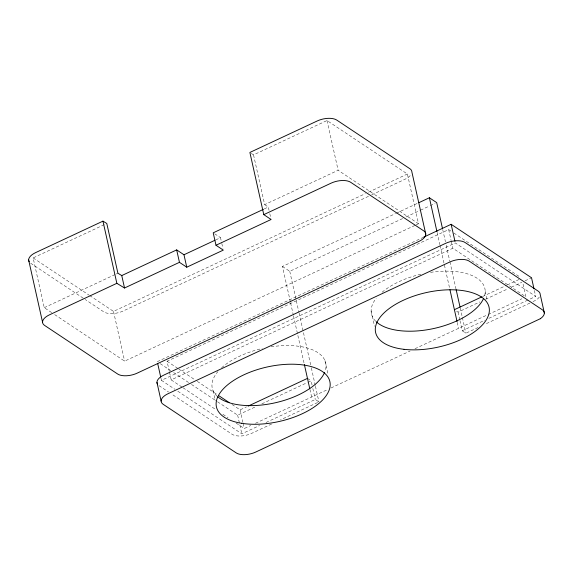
<?xml version="1.0" encoding="UTF-8"?>
<svg xmlns="http://www.w3.org/2000/svg" width="573" height="573" viewBox="0 0 573 573"><rect width="100%" height="100%" fill="white"/><g stroke="black" fill="none" stroke-linecap="round" stroke-linejoin="round"><path stroke-width="0.43" stroke-dasharray="2.87 2.15" d="M529.875 303.081L485.224 324.16M533.012 301.577L536.149 300.073A14.526 6.976 -12.6 0 0 539.394 296.9M51.692 312.614L44.25 307.665L33.134 257.922L105.174 224.236M251.346 153.421L253.538 154.882L327.011 120.538L407.389 174.013L418.505 223.756L416.077 224.888M44.25 307.665L115.481 274.36M116.29 273.987L117.909 273.228M253.538 154.882L264.662 204.625L338.127 170.281L418.505 223.756M264.26 208.952L268.314 207.054L269.052 210.37M215.749 239.908L220.519 237.68L221.629 242.651M89.696 295.546L113.511 311.397L365.288 193.688M368.532 192.177L407.389 174.013M368.503 196.331L123.288 310.96A14.526 6.976 -12.6 0 1 103.734 311.827L85.284 299.55M371.741 194.813L404.918 179.306A14.526 6.976 -12.6 0 0 411.085 174.486M290.404 302.028L282.446 266.452L395.477 213.614M396.287 213.235L417.28 203.422M282.446 266.452L289.759 271.316L402.783 218.478M406.013 216.966L419.737 210.549M420.546 210.169L429.428 206.022M430.237 205.643L435.079 203.379M54.671 314.598L124.628 361.14L415.267 225.268M157.274 361.678L422.817 237.544M169.322 371.426L167.051 361.248L448.68 229.594L450.894 231.062M160.87 377.793L161.443 380.336L455.32 242.952L535.698 296.427L529.237 299.45M169.515 372.271L171.22 379.906L452.849 248.245L525.921 296.857L522.698 282.446M232.001 404.459L240.123 409.867L246.533 406.866M482.466 296.57L506.518 285.325M507.32 284.953L519.346 279.33M217.554 401.788L237.652 415.16L255.415 406.851M261.875 403.836L307.085 382.7M307.894 382.32L311.118 380.809L312.07 385.049M456.595 311.146L458.056 312.12L479.859 301.928M485.51 299.285L508.115 288.72M511.345 287.209L521.838 282.303M525.069 280.791L531.529 277.776M236.169 423.118L244.291 428.518L250.702 425.517M255.515 423.268L327.785 389.482M331.015 387.978L410.132 350.991M414.981 348.721L487.437 314.849M488.239 314.477L521.917 298.734M177.816 391.23L241.82 433.811L259.583 425.51M266.044 422.487L315.293 399.467L318.946 401.895L280.462 419.887M459.954 320.601L462.232 330.771L484.837 320.207M488.869 318.316L528.435 299.822M271.638 424.006L251.597 433.381A14.526 6.976 -12.6 0 1 232.044 434.241L171.52 393.973M462.232 330.771L465.885 333.207L477.975 327.555M453.845 233.025L520.277 277.225M264.662 204.625L268.314 207.054M214.674 233.791L220.519 237.68M307.465 378.381L311.118 380.809M33.134 257.922L88.951 295.052M30.663 263.215L84.546 299.056M167.051 361.248L178.117 368.618M178.855 369.105L194.354 379.419M197.313 381.382L217.976 395.134M160.247 363.662L170.668 370.595M173.648 372.572L188.531 382.478M191.511 384.454L216.809 401.293M171.22 379.906L182.293 387.269M183.031 387.763L216.243 409.86M222.883 414.279L228.054 417.717M161.443 380.336L174.837 389.246M158.972 385.629L168.569 392.011M534.373 290.49L535.698 296.427M485.202 291.356L487.286 300.689M448.68 229.594L451.144 240.617M451.331 241.462L452.849 248.245M442.728 229.608L445.45 241.799M446.231 245.28L449.733 260.951M449.927 261.818L455.958 288.806M460.241 307.959L462.189 316.661M462.382 317.535L465.885 333.207M458.056 312.12L459.768 319.748M437.142 232.466L439.863 244.614M440.057 245.48L449.748 288.864M457.247 322.406L458.572 328.343M371.125 310.989L374.534 326.252M327.011 120.538L338.127 170.281M324.941 360.589L328.164 375M289.759 271.316L298.898 312.228M299.099 313.102L311.16 367.071M311.354 367.945L315.243 385.357M315.444 386.223L318.946 401.895M312.829 388.444L315.293 399.467M290.597 302.895L293.312 315.043M293.505 315.909L304.17 363.633M309.929 389.404L311.633 397.032M269.797 213.686L270.907 218.664M221.815 243.482L222.926 248.453M240.123 409.867L242.966 422.58M243.153 423.433L244.291 428.518M237.652 415.16L241.82 433.811M213.013 390.593L215.29 400.771M113.511 311.397L124.628 361.14M430.545 272.361A58.109 27.905 -12.6 0 1 484.063 297.308M375.559 321.109A58.109 27.905 -12.6 0 1 376.189 298.304M382.127 292.216A58.109 27.905 -12.6 0 1 421.8 274.001M271.086 346.815A58.109 27.905 -12.6 0 1 324.898 371.684M217.067 396.194A58.109 27.905 -12.6 0 1 217.876 371.648M221.622 367.794A58.109 27.905 -12.6 0 1 262.291 348.491"/><path stroke-width="0.86" d="M263.451 209.331L213.213 232.817L215.992 245.251L223.298 250.115L186.755 267.197L179.449 262.334L124.534 288.004L121.755 275.57L117.909 273.228L106.793 223.484L102.947 221.142L35.598 252.629A14.526 6.976 -12.6 0 0 29.187 261.761M121.755 275.57L176.67 249.9L183.976 254.763L186.755 267.197M124.534 288.004L116.849 283.32L49.5 314.806A14.526 6.976 -12.6 0 0 44.565 325.392L117.637 374.004A14.526 6.976 -12.6 0 0 137.183 373.145L418.82 241.484A14.526 6.976 -12.6 0 0 423.755 230.898L350.683 182.286A14.526 6.976 -12.6 0 0 331.13 183.145L263.788 214.631L249.885 152.447L317.234 120.967A14.526 6.976 -12.6 0 1 336.788 120.101L409.86 168.72A14.526 6.976 -12.6 0 1 411.872 171.914L425.768 234.099M183.976 254.763L214.954 240.273M215.992 245.251L271.093 219.495L263.788 214.631M418.892 202.67L429.385 197.764L436.698 202.627L442.535 228.742M423.626 237.165L451.152 224.301L531.529 277.776L533.993 288.799M248.138 406.114L307.465 378.381M454.403 309.685L481.664 296.943M218.714 395.621L229.05 402.497M544.35 312.987L540.181 294.329A14.526 6.976 -12.6 0 0 538.169 291.134L465.097 242.522A14.526 6.976 -12.6 0 0 445.543 243.382L163.914 375.043A14.526 6.976 -12.6 0 0 157.496 384.175M451.152 224.301L454.941 241.254M456.151 289.68L460.047 307.085M429.385 197.764L436.948 231.599M449.948 289.73L457.061 321.56M304.363 364.5L309.742 388.558M176.67 249.9L179.449 262.334M157.654 363.375L160.684 376.941M156.959 382.427L161.128 401.086M102.947 221.142L116.849 283.32M28.65 260.013L42.552 322.198M483.318 299.042A58.109 27.905 -12.6 0 1 432.873 328.709A58.109 27.905 -12.6 0 1 376.153 321.689M324.583 372.471A58.109 27.905 -12.6 0 1 275.563 402.712A58.109 27.905 -12.6 0 1 217.769 396.817M540.318 318.724L255.766 452.033A14.526 6.976 -12.6 0 1 236.212 452.899L163.14 404.28A14.526 6.976 -12.6 0 1 168.082 393.694L449.712 262.04A14.526 6.976 -12.6 0 1 469.266 261.173L542.337 309.785A14.526 6.976 -12.6 0 1 540.318 318.724M404.015 349.322A58.109 27.905 -12.6 0 0 489.371 310.014A58.109 27.905 -12.6 0 0 403.607 300.145A58.109 27.905 -12.6 0 0 404.015 349.322M241.362 423.254A58.109 27.905 -12.6 0 0 330.055 386.489A58.109 27.905 -12.6 0 0 248.03 372.987A58.109 27.905 -12.6 0 0 241.362 423.254"/></g></svg>
